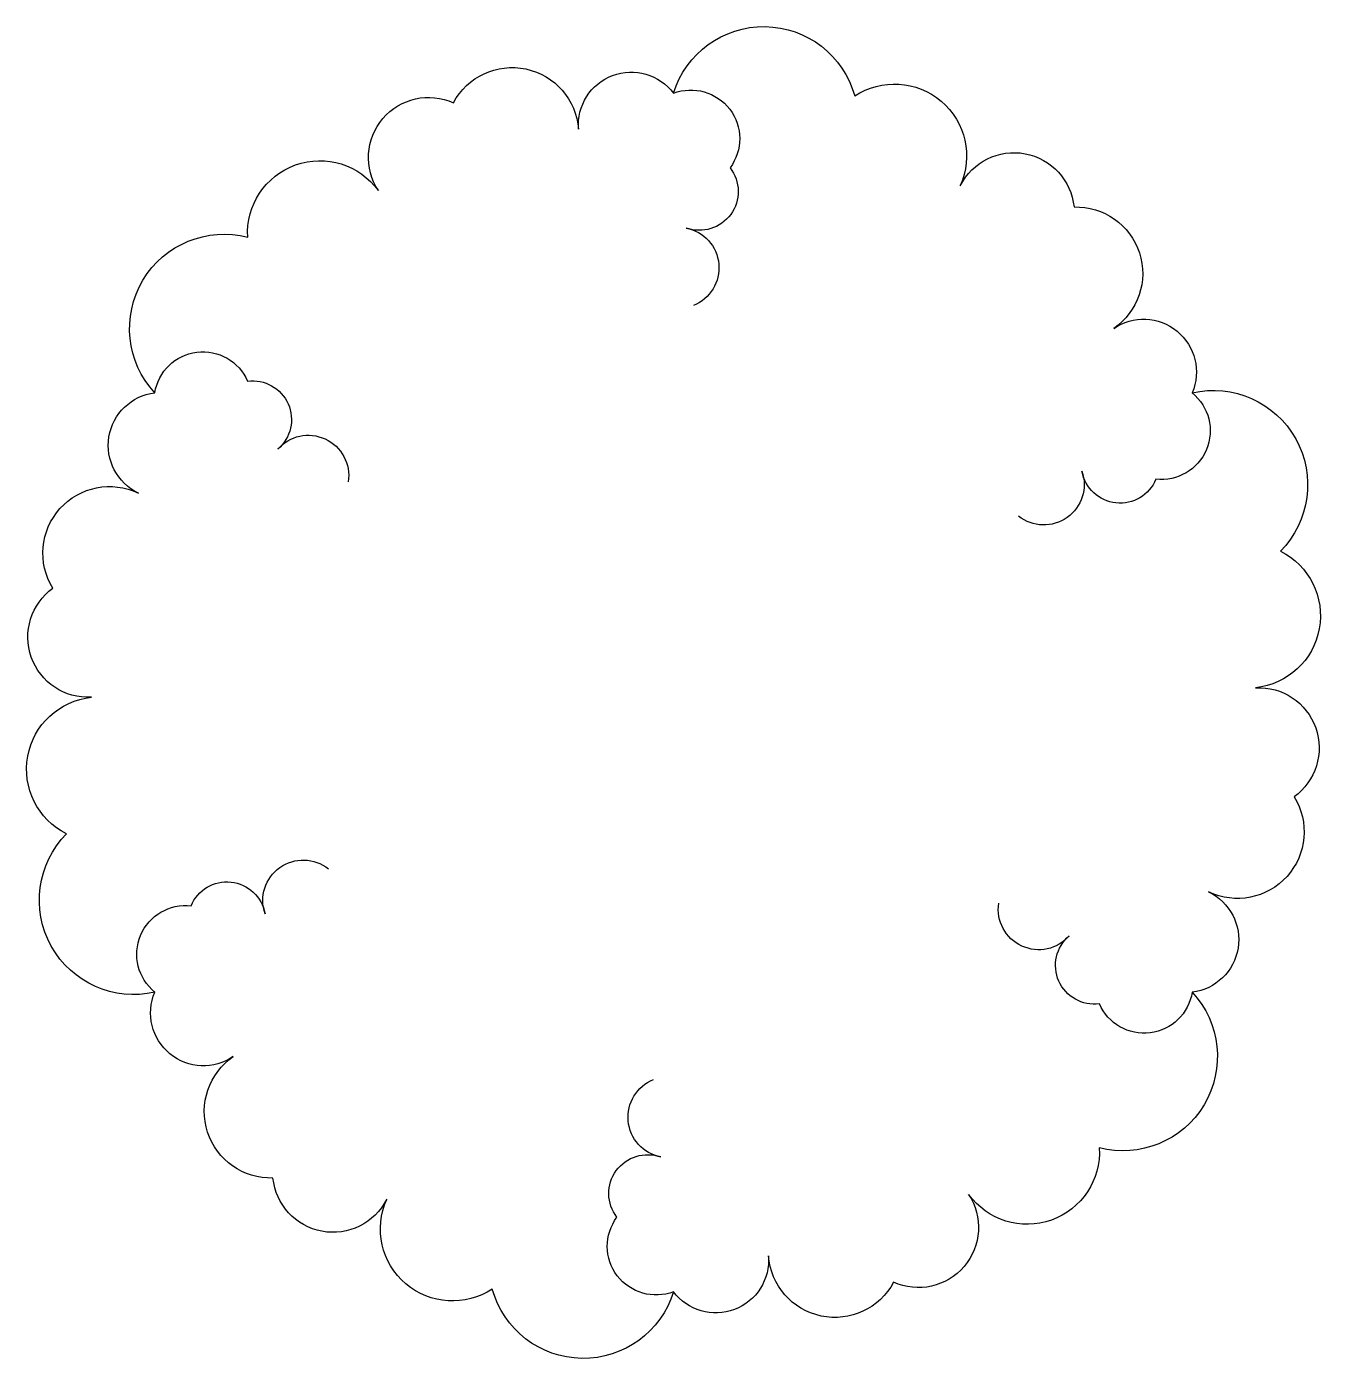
# Model space of a CAD drawing. Header units: feet. Extents: x -0.5 to 0.5, y -0.52 to 0.52.
import ezdxf

# ---------------------------------------------------------------- set-up
doc = ezdxf.new("R2010")
doc.units = ezdxf.units.FT
doc.header["$MEASUREMENT"] = 0

msp = doc.modelspace()

# ---------------------------------------------------------------- linework, layer by layer
for points in [[(0, 0.4668, -0.75), (0.1412, 0.4647, -0.75), (0.2235, 0.3947, -0.75), (0.3121, 0.3782, -0.75), (0.343, 0.2835, -0.75), (0.4042, 0.2334, -0.75), (0.3759, 0.1662, -0.75), (0.3183, 0.1723, -0.75), (0.2689, 0.1373, -0.75)], [(-0.4042, 0.2334, -0.75), (-0.3318, 0.3546, -0.75), (-0.23, 0.3909, -0.75), (-0.1715, 0.4594, -0.75), (-0.074, 0.4388, -0.75), (0, 0.4668, -0.75), (0.0441, 0.4087, -0.75), (0.0099, 0.3618, -0.75), (0.0155, 0.3015, -0.75)], [(-0.4042, -0.2334, -0.75), (-0.473, -0.1101, -0.75), (-0.4536, -0.0037, -0.75), (-0.4836, 0.0812, -0.75), (-0.417, 0.1553, -0.75), (-0.4042, 0.2334, -0.75), (-0.3319, 0.2425, -0.75), (-0.3084, 0.1895, -0.75), (-0.2534, 0.1642, -0.75)], [(0.4042, 0.2334, -0.75), (0.473, 0.1101, -0.75), (0.4536, 0.0037, -0.75), (0.4836, -0.0812, -0.75), (0.417, -0.1553, -0.75), (0.4042, -0.2334, -0.75), (0.3319, -0.2425, -0.75), (0.3084, -0.1895, -0.75), (0.2534, -0.1642, -0.75)], [(0, -0.4668, -0.75), (-0.1412, -0.4647, -0.75), (-0.2235, -0.3947, -0.75), (-0.3121, -0.3782, -0.75), (-0.343, -0.2835, -0.75), (-0.4042, -0.2334, -0.75), (-0.3759, -0.1662, -0.75), (-0.3183, -0.1723, -0.75), (-0.2689, -0.1373, -0.75)], [(0.4042, -0.2334, -0.75), (0.3318, -0.3546, -0.75), (0.23, -0.3909, -0.75), (0.1715, -0.4594, -0.75), (0.074, -0.4388, -0.75), (0, -0.4668, -0.75), (-0.0441, -0.4087, -0.75), (-0.0099, -0.3618, -0.75), (-0.0155, -0.3015, -0.75)]]:
    msp.add_lwpolyline(points, format="xyb")

doc.saveas('drawing.dxf')
